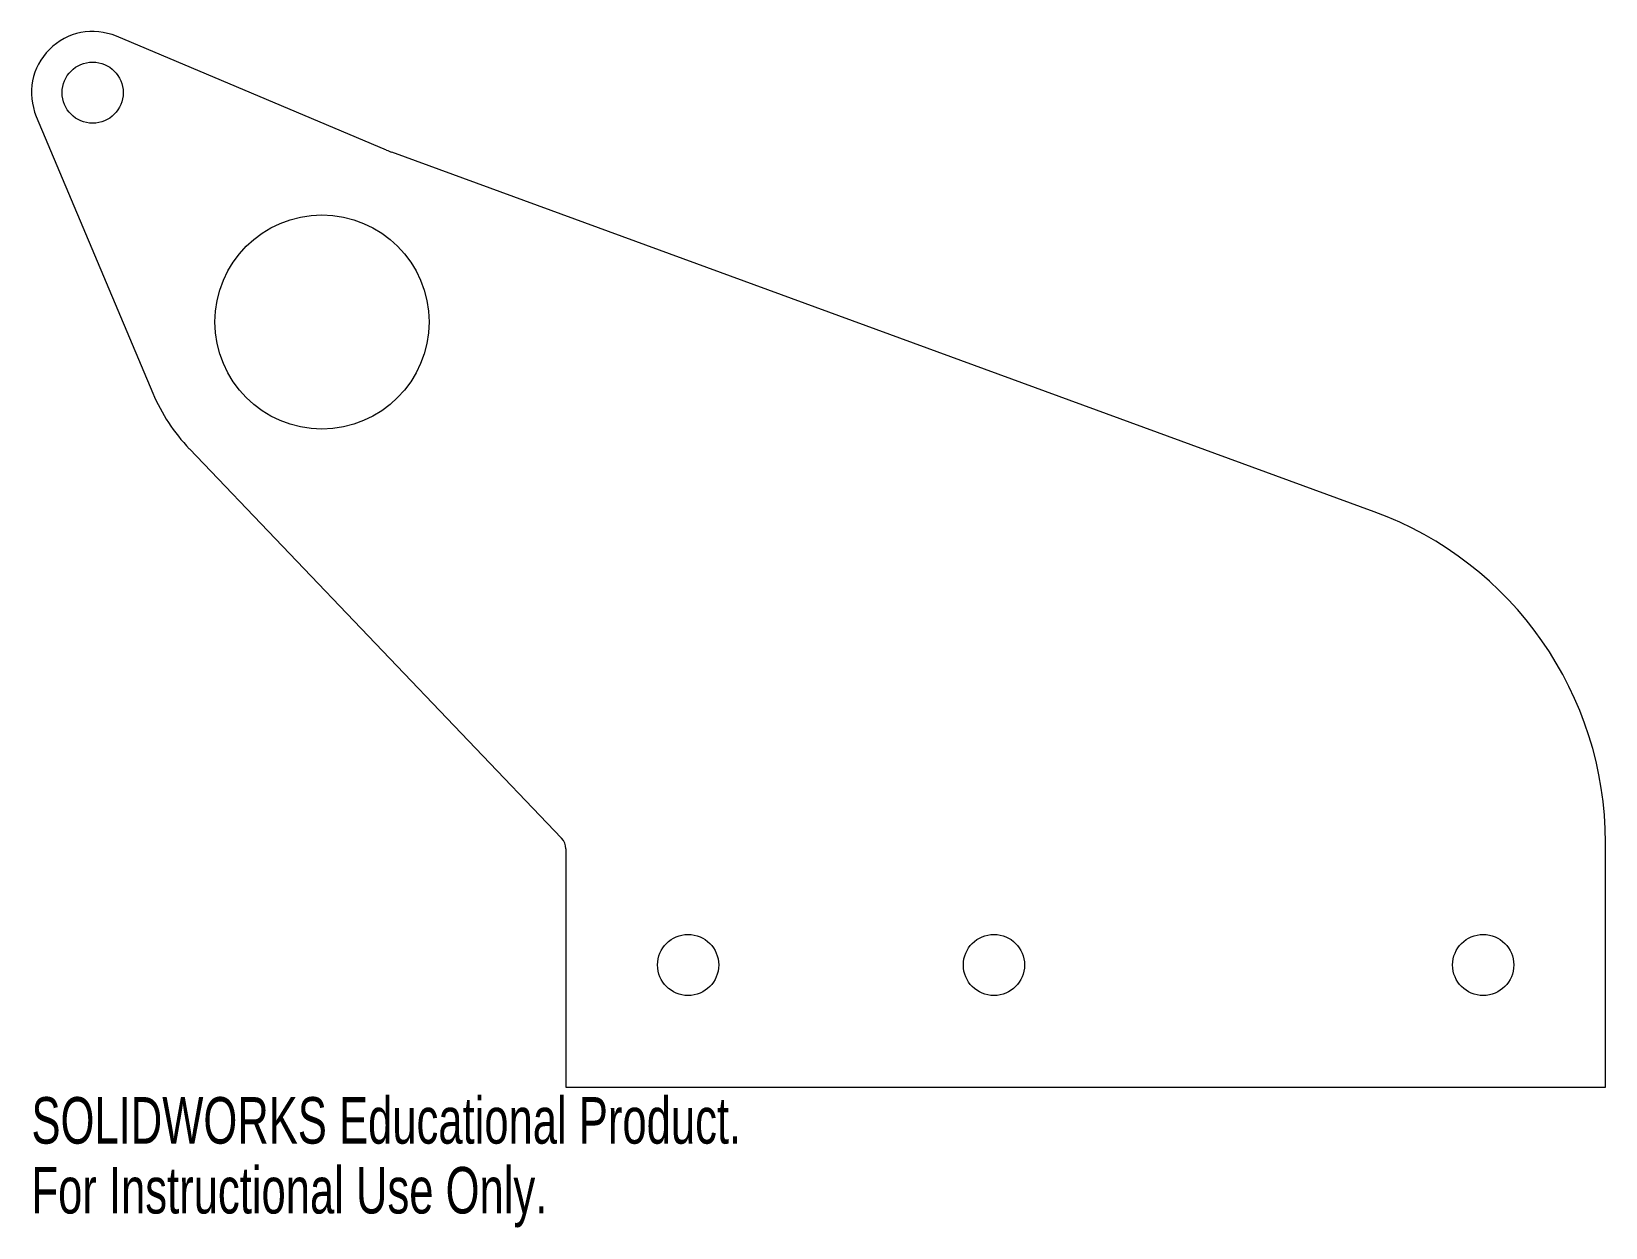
# Model space of a CAD drawing. Header units: inches. Extents: x -2.18 to 4.25, y -0.57 to 4.32.
import ezdxf

# ---------------------------------------------------------------- set-up
doc = ezdxf.new("R2010")
doc.units = ezdxf.units.IN
doc.header["$MEASUREMENT"] = 0
doc.styles.add('SLDTEXTSTYLE0', font='TXT', dxfattribs={"width": 0.7})

msp = doc.modelspace()

# ---------------------------------------------------------------- linework, layer by layer
at = {"color": 7, "linetype": 'Continuous', "lineweight": 15}
for p, q in [((-0.7329, 3.8312), (-1.837, 4.2963)), ((-2.1644, 3.9689), (-1.6877, 2.8373)), ((3.3047, 2.3526), (-0.7107, 3.8225)), ((-1.5388, 2.6103), (-0.0173, 1.0181)), ((0, 0.9749), (0, 0)), ((4.25, 0), (4.25, 1)), ((0, 0), (4.25, 0))]:
    msp.add_line(p, q, dxfattribs=at)
for centre, radius in [((-1.9341, 4.0659), 0.125), ((-0.9966, 3.1284), 0.4375), ((0.5, 0.5), 0.125), ((1.75, 0.5), 0.125), ((3.75, 0.5), 0.125)]:
    msp.add_circle(centre, radius, dxfattribs=at)
for centre, radius, start, end in [((-1.9341, 4.0659), 0.25, 67.15563, 202.84437), ((-0.5388, 4.292), 0.5, 247.15563, 249.89501), ((-0.9966, 3.1284), 0.75, 202.84437, 223.69924), ((2.8096, 1), 1.4404, 0, 69.89501), ((-0.0625, 0.9749), 0.0625, 0, 43.69924)]:
    msp.add_arc(centre, radius, start, end, dxfattribs=at)

# ---------------------------------------------------------------- texts
at = {"color": 7, "linetype": 'Continuous', "char_height": 0.1903, "attachment_point": 1, "style": 'SLDTEXTSTYLE0'}
for s, insert in [('SOLIDWORKS Educational Product.', (-2.1841, -0.0401)), ('For Instructional Use Only.', (-2.1841, -0.3256))]:
    msp.add_mtext(s, dxfattribs=dict(at, insert=insert))

doc.saveas('drawing.dxf')
